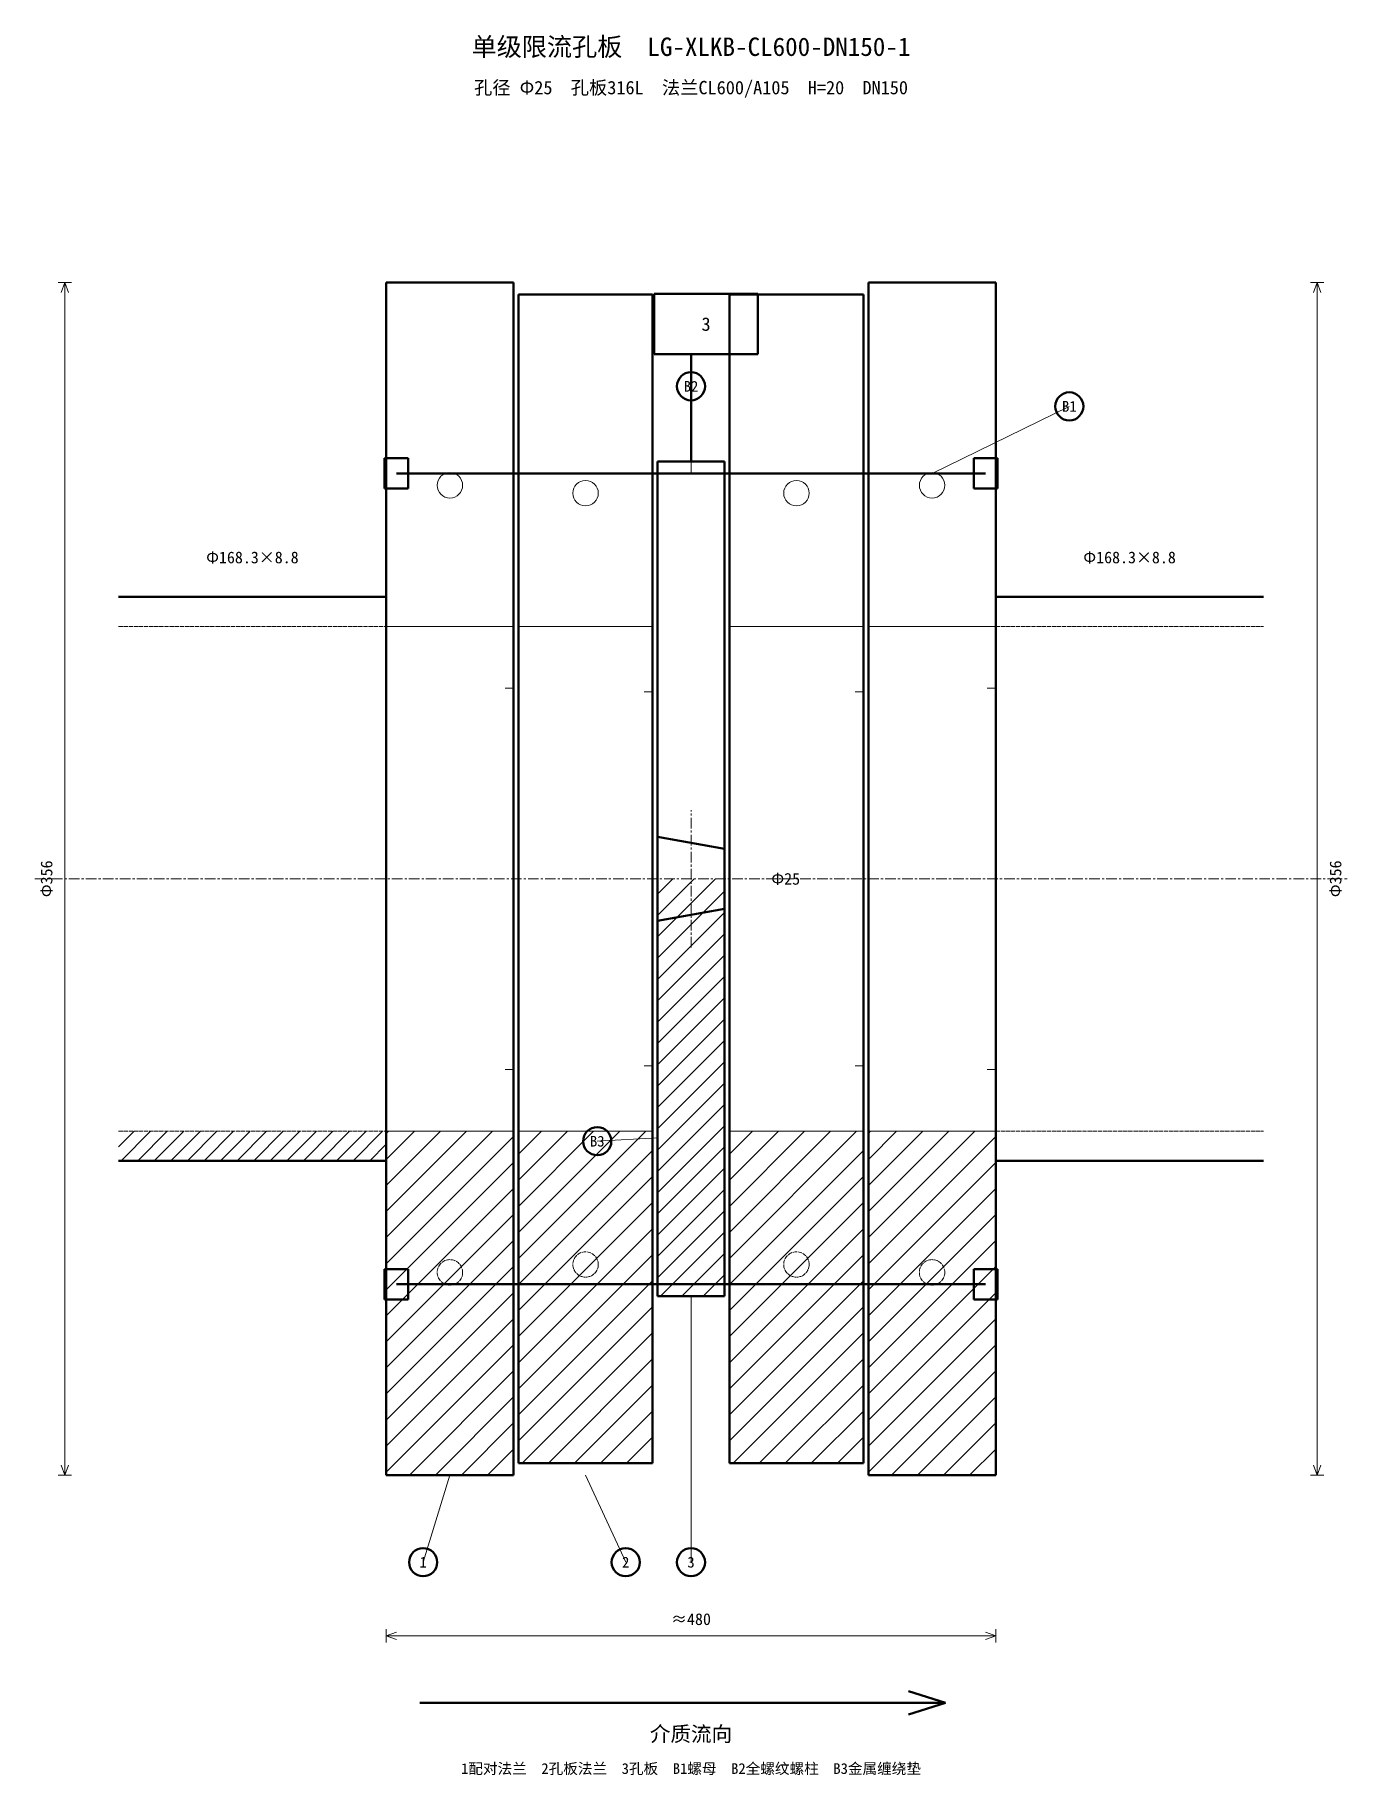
# Model space of a CAD drawing. Header units: millimetres. Extents: x -25 to 367, y -268 to 252.
import ezdxf
from ezdxf.enums import TextEntityAlignment as Align

# ---------------------------------------------------------------- set-up
doc = ezdxf.new("R2010")
doc.units = ezdxf.units.MM
doc.linetypes.add('CENTER', pattern=[5.08, 3.175, -0.635, 0.635, -0.635])
doc.linetypes.add('DASHED', pattern=[1.524, 1.27, -0.254])
for name, color, linetype, lineweight in [('中心线', 1, 'CENTER', 18), ('剖面线', 7, 'Continuous', 13), ('文字', 7, 'Continuous', 18), ('标注', 3, 'Continuous', 18), ('细实线', 7, 'Continuous', 18), ('虚线', 7, 'DASHED', 18), ('轮廓', 7, 'Continuous', 50)]:
    doc.layers.add(name, color=color, linetype=linetype, lineweight=lineweight)
doc.styles.add('CN', font='simhei.ttf')

msp = doc.modelspace()

# ---------------------------------------------------------------- linework, layer by layer
at = {"layer": '中心线', "linetype": 'CENTER', "lineweight": 18}
for p, q in [((171, -20.5), (171, 20.5)), ((-25, 0), (367, 0))]:
    msp.add_line(p, q, dxfattribs=at)
at = {"layer": '剖面线', "lineweight": 13}
for p, q in [((161, -17.32), (178.32, 0)), ((161, -10.96), (171.96, 0)), ((161, -4.59), (165.59, 0)), ((161, -23.68), (181, -3.68)), ((161, -30.05), (181, -10.05)), ((161, -36.41), (181, -16.41)), ((161, -42.78), (181, -22.78)), ((161, -49.14), (181, -29.14)), ((161, -55.5), (181, -35.5)), ((161, -61.87), (181, -41.87)), ((161, -68.23), (181, -48.23)), ((161, -74.6), (181, -54.6)), ((161, -80.96), (181, -60.96)), ((161, -87.32), (181, -67.32)), ((0, -80), (4.65, -75.35)), ((0.8, -84.15), (9.6, -75.35)), ((5.75, -84.15), (14.55, -75.35)), ((10.7, -84.15), (19.5, -75.35)), ((15.65, -84.15), (24.45, -75.35)), ((20.6, -84.15), (29.4, -75.35)), ((25.55, -84.15), (34.35, -75.35)), ((30.5, -84.15), (39.3, -75.35)), ((35.45, -84.15), (44.25, -75.35)), ((40.4, -84.15), (49.2, -75.35)), ((45.35, -84.15), (54.15, -75.35)), ((50.3, -84.15), (59.1, -75.35)), ((55.25, -84.15), (64.05, -75.35)), ((60.2, -84.15), (69, -75.35)), ((65.15, -84.15), (73.95, -75.35)), ((70.1, -84.15), (78.9, -75.35)), ((80, -107.11), (111.76, -75.35)), ((80, -99.33), (103.98, -75.35)), ((80, -91.55), (96.2, -75.35)), ((80, -83.77), (88.42, -75.35)), ((80, -75.99), (80.64, -75.35)), ((80, -114.88), (118, -76.88)), ((119.5, -113.32), (157.47, -75.35)), ((119.5, -105.55), (149.7, -75.35)), ((119.5, -97.77), (141.92, -75.35)), ((119.5, -89.99), (134.14, -75.35)), ((119.5, -82.21), (126.36, -75.35)), ((161, -93.69), (181, -73.69)), ((182.5, -113.32), (220.47, -75.35)), ((182.5, -105.55), (212.7, -75.35)), ((182.5, -97.77), (204.92, -75.35)), ((182.5, -89.99), (197.14, -75.35)), ((182.5, -82.21), (189.36, -75.35)), ((224, -107.11), (255.76, -75.35)), ((224, -99.33), (247.98, -75.35)), ((224, -91.55), (240.2, -75.35)), ((224, -83.77), (232.42, -75.35)), ((224, -75.99), (224.64, -75.35)), ((224, -114.88), (262, -76.88)), ((75.05, -84.15), (80, -79.2)), ((119.5, -121.1), (159.5, -81.1)), ((161, -100.05), (181, -80.05)), ((182.5, -121.1), (222.5, -81.1)), ((80, -122.66), (118, -84.66)), ((161, -106.42), (181, -86.42)), ((224, -122.66), (262, -84.66)), ((80, -130.44), (118, -92.44)), ((119.5, -128.88), (159.5, -88.88)), ((161, -112.78), (181, -92.78)), ((182.5, -128.88), (222.5, -88.88)), ((224, -130.44), (262, -92.44)), ((119.5, -136.66), (159.5, -96.66)), ((182.5, -136.66), (222.5, -96.66)), ((80, -138.22), (118, -100.22)), ((161, -119.14), (181, -99.14)), ((224, -138.22), (262, -100.22)), ((80, -146), (118, -108)), ((119.5, -144.44), (159.5, -104.44)), ((161.91, -124.6), (181, -105.51)), ((182.5, -144.44), (222.5, -104.44)), ((224, -146), (262, -108)), ((119.5, -152.21), (159.5, -112.21)), ((168.27, -124.6), (181, -111.87)), ((182.5, -152.21), (222.5, -112.21)), ((80, -153.77), (118, -115.77)), ((174.64, -124.6), (181, -118.24)), ((224, -153.77), (262, -115.77)), ((80, -161.55), (118, -123.55)), ((119.5, -159.99), (159.5, -119.99)), ((182.5, -159.99), (222.5, -119.99)), ((224, -161.55), (262, -123.55)), ((119.5, -167.77), (159.5, -127.77)), ((182.5, -167.77), (222.5, -127.77)), ((80, -169.33), (118, -131.33)), ((224, -169.33), (262, -131.33)), ((80, -177.11), (118, -139.11)), ((120.61, -174.44), (159.5, -135.55)), ((183.61, -174.44), (222.5, -135.55)), ((224, -177.11), (262, -139.11)), ((128.39, -174.44), (159.5, -143.33)), ((191.39, -174.44), (222.5, -143.33)), ((86.89, -178), (118, -146.89)), ((230.89, -178), (262, -146.89)), ((94.67, -178), (118, -154.67)), ((136.17, -174.44), (159.5, -151.11)), ((199.17, -174.44), (222.5, -151.11)), ((238.67, -178), (262, -154.67)), ((143.94, -174.44), (159.5, -158.88)), ((206.94, -174.44), (222.5, -158.88)), ((102.44, -178), (118, -162.44)), ((246.44, -178), (262, -162.44)), ((110.22, -178), (118, -170.22)), ((151.72, -174.44), (159.5, -166.66)), ((214.72, -174.44), (222.5, -166.66)), ((254.22, -178), (262, -170.22))]:
    msp.add_line(p, q, dxfattribs=at)
at = {"layer": '标注', "lineweight": 18}
for p, q in [((-18, 178), (-14, 178)), ((-16, 178), (-17.1, 175)), ((-16, -178), (-16, 178)), ((-16, 178), (-14.9, 175)), ((356, 178), (360, 178)), ((358, 178), (356.9, 175)), ((358, -178), (358, 178)), ((358, 178), (359.1, 175)), ((171, 121.04), (171, 147.04)), ((243, 121.04), (284, 141.04)), ((161, -77.35), (143, -78.32)), ((171, -124.6), (171, -204)), ((-16, -178), (-17.1, -175)), ((-16, -178), (-14.9, -175)), ((358, -178), (356.9, -175)), ((358, -178), (359.1, -175)), ((-18, -178), (-14, -178)), ((99, -178), (91, -204)), ((139.5, -178), (151.5, -204)), ((356, -178), (360, -178)), ((80, -228), (80, -224)), ((80, -226), (83, -224.9)), ((80, -226), (262, -226)), ((80, -226), (83, -227.1)), ((262, -226), (259, -224.9)), ((262, -226), (259, -227.1)), ((262, -228), (262, -224))]:
    msp.add_line(p, q, dxfattribs=at)
at = {"layer": '细实线', "lineweight": 18}
for p, q in [((80, 75.35), (118, 75.35)), ((119.5, 75.35), (159.5, 75.35)), ((182.5, 75.35), (222.5, 75.35)), ((224, 75.35), (262, 75.35)), ((115.5, 56.96), (118, 56.96)), ((157, 55.82), (159.5, 55.82)), ((220, 55.82), (222.5, 55.82)), ((259.5, 56.96), (262, 56.96)), ((115.5, -56.96), (118, -56.96)), ((157, -55.82), (159.5, -55.82)), ((220, -55.82), (222.5, -55.82)), ((259.5, -56.96), (262, -56.96)), ((80, -75.35), (118, -75.35)), ((119.5, -75.35), (159.5, -75.35)), ((182.5, -75.35), (222.5, -75.35)), ((224, -75.35), (262, -75.35))]:
    msp.add_line(p, q, dxfattribs=at)
for centre in [(99, 117.48), (243, 117.48), (139.5, 115.13), (202.5, 115.13)]:
    msp.add_circle(centre, 3.8, dxfattribs=at)
at = {"layer": '虚线', "linetype": 'DASHED', "lineweight": 18}
for p, q in [((0, 75.35), (80, 75.35)), ((262, 75.35), (342, 75.35)), ((0, -75.35), (80, -75.35)), ((262, -75.35), (342, -75.35))]:
    msp.add_line(p, q, dxfattribs=at)
for centre in [(99, -117.48), (139.5, -115.13), (202.5, -115.13), (243, -117.48)]:
    msp.add_circle(centre, 3.8, dxfattribs=at)
at = {"layer": '轮廓', "lineweight": 50}
for p, q in [((80, 178), (118, 178)), ((80, -178), (80, 178)), ((118, 178), (118, -178)), ((224, 178), (262, 178)), ((224, -178), (224, 178)), ((262, 178), (262, -178)), ((119.5, 174.44), (159.5, 174.44)), ((119.5, -174.44), (119.5, 174.44)), ((159.5, 174.44), (159.5, -174.44)), ((160, 174.6), (191, 174.6)), ((160, 156.6), (160, 174.6)), ((182.5, 174.44), (222.5, 174.44)), ((182.5, -174.44), (182.5, 174.44)), ((191, 174.6), (191, 156.6)), ((222.5, 174.44), (222.5, -174.44)), ((191, 156.6), (160, 156.6)), ((171, 124.6), (171, 156.6)), ((79.5, 125.54), (86.5, 125.54)), ((79.5, 116.54), (79.5, 125.54)), ((86.5, 125.54), (86.5, 116.54)), ((255.5, 125.54), (262.5, 125.54)), ((255.5, 116.54), (255.5, 125.54)), ((262.5, 125.54), (262.5, 116.54)), ((83, 121.04), (259, 121.04)), ((161, 124.6), (181, 124.6)), ((161, -124.6), (161, 124.6)), ((181, 124.6), (181, -124.6)), ((86.5, 116.54), (79.5, 116.54)), ((262.5, 116.54), (255.5, 116.54)), ((0, 84.15), (80, 84.15)), ((262, 84.15), (342, 84.15)), ((161, 12.5), (161, -12.5)), ((161, 12.5), (181, 9)), ((181, 9), (181, -9)), ((161, -12.5), (181, -9)), ((0, -84.15), (80, -84.15)), ((262, -84.15), (342, -84.15)), ((79.5, -116.54), (86.5, -116.54)), ((79.5, -125.54), (79.5, -116.54)), ((86.5, -116.54), (86.5, -125.54)), ((255.5, -116.54), (262.5, -116.54)), ((255.5, -125.54), (255.5, -116.54)), ((262.5, -116.54), (262.5, -125.54)), ((83, -121.04), (259, -121.04)), ((181, -124.6), (161, -124.6)), ((86.5, -125.54), (79.5, -125.54)), ((262.5, -125.54), (255.5, -125.54)), ((159.5, -174.44), (119.5, -174.44)), ((222.5, -174.44), (182.5, -174.44)), ((118, -178), (80, -178)), ((262, -178), (224, -178)), ((247, -246), (236, -242.5)), ((90, -246), (247, -246)), ((247, -246), (236, -249.5))]:
    msp.add_line(p, q, dxfattribs=at)
for centre in [(171, 147.04), (284, 141.04), (143, -78.32), (91, -204), (151.5, -204), (171, -204)]:
    msp.add_circle(centre, 4.2, dxfattribs=at)

# ---------------------------------------------------------------- texts
at = {"layer": '文字', "style": 'CN'}
for s, height, p in [('单级限流孔板  LG-XLKB-CL600-DN150-1', 5.5, (171, 244)), ('孔径 Φ25  孔板316L  法兰CL600/A105  H=20  DN150', 4, (171, 233)), ('Φ168.3×8.8', 3.5, (40, 93.15)), ('Φ168.3×8.8', 3.5, (302, 93.15)), ('≈480', 3.5, (171, -223.8))]:
    msp.add_text(s, height=height, dxfattribs=at).set_placement(p, align=Align.BOTTOM_CENTER)
for s, height, p in [('3', 4, (175.5, 165.6)), ('B2', 3.2, (171, 147.04)), ('B1', 3.2, (284, 141.04)), ('B3', 3.2, (143, -78.32)), ('1', 3.2, (91, -204)), ('2', 3.2, (151.5, -204)), ('3', 3.2, (171, -204))]:
    msp.add_text(s, height=height, dxfattribs=at).set_placement(p, align=Align.MIDDLE_CENTER)
for p in [(-21.5, 0), (363.5, 0)]:
    msp.add_text('Φ356', height=3.5, rotation=90, dxfattribs=at).set_placement(p, align=Align.MIDDLE_CENTER)
msp.add_text('Φ25', height=3.5, dxfattribs=at).set_placement((195, 0), align=Align.MIDDLE_LEFT)
for s, height, p in [('介质流向', 4.5, (171, -253)), ('1配对法兰  2孔板法兰  3孔板  B1螺母  B2全螺纹螺柱  B3金属缠绕垫', 3.2, (171, -264))]:
    msp.add_text(s, height=height, dxfattribs=at).set_placement(p, align=Align.TOP_CENTER)

doc.saveas('drawing.dxf')
